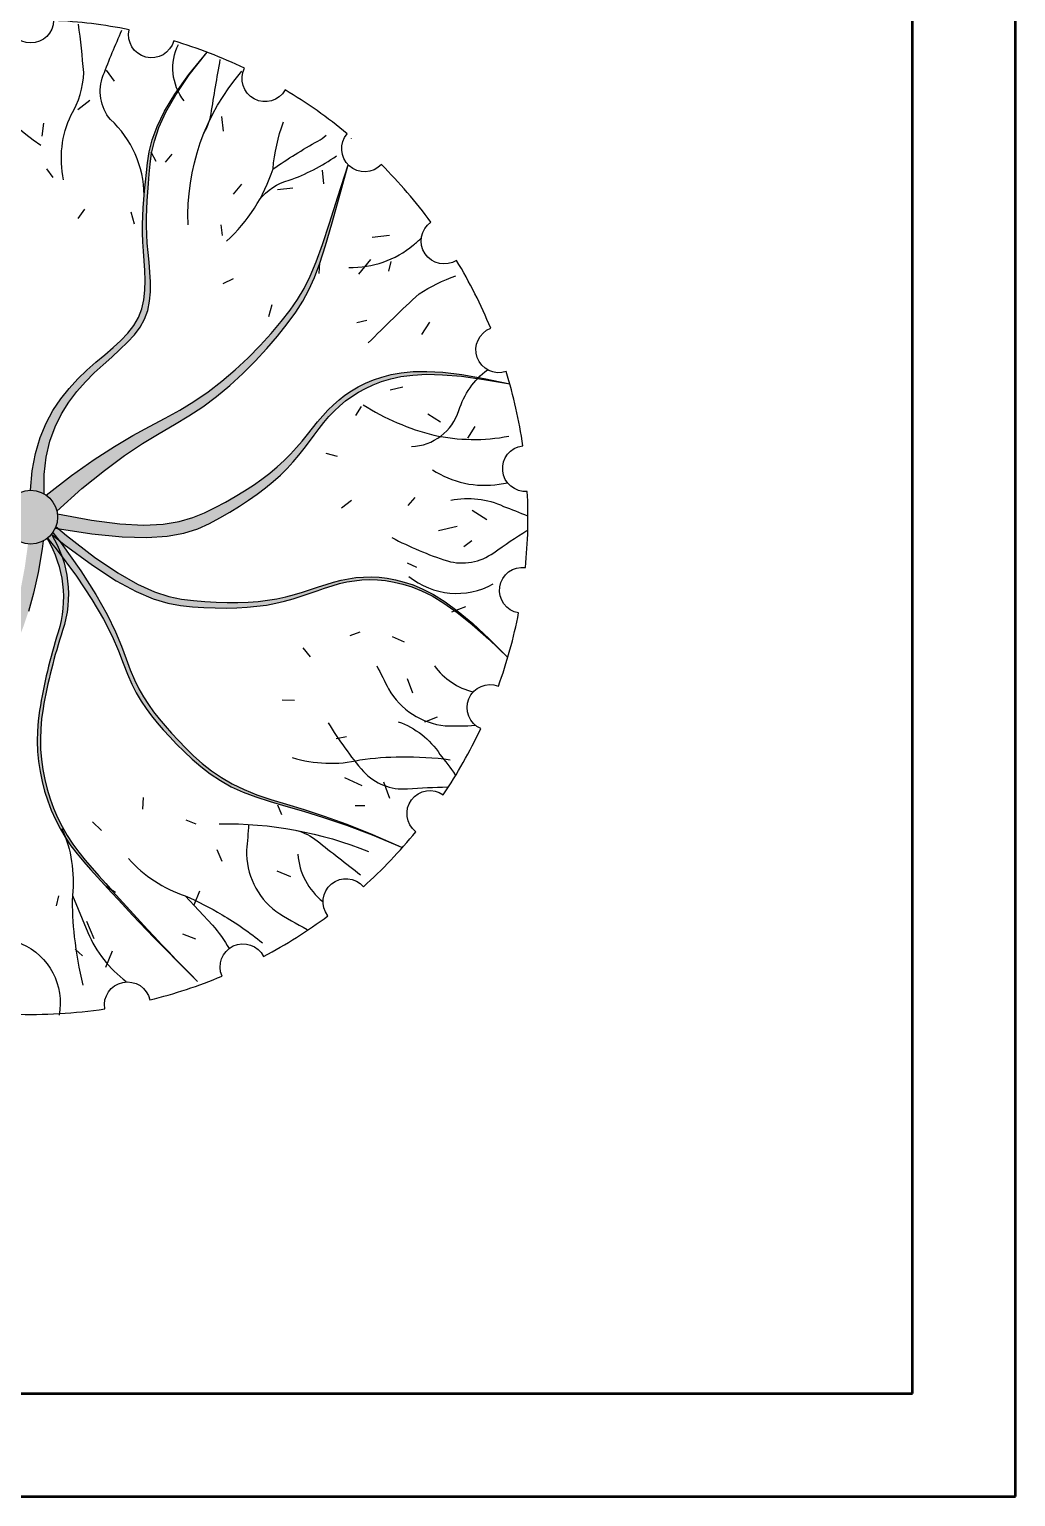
# Model space of a CAD drawing. Header units: millimetres. Extents: x 44692 to 659456, y -26273 to 96111.
# Drawn here: x 277973 to 280366, y -16848 to -13289 of the extents above; entities that cross this region are included whole.
import ezdxf

# ---------------------------------------------------------------- set-up
doc = ezdxf.new("R2010")
doc.units = ezdxf.units.MM
doc.header["$LTSCALE"] = 100
doc.layers.add('Paredes', color=7, linetype='Continuous', lineweight=50)
doc.layers.add('Tree', color=7, linetype='Continuous')

msp = doc.modelspace()

# ---------------------------------------------------------------- hatches: boundary and pattern name
at = {"layer": 'Tree', "true_color": 0x58ba48}
h = msp.add_hatch(color=85, dxfattribs=at)
h.dxf.hatch_style = 1
h.paths.add_polyline_path([(278013.9831902851, -14326.23049704703), (278023.0152488741, -14287.75495623595), (278035.5759897936, -14252.9206849807), (278051.0743445165, -14221.40681083133), (278068.9192445154, -14192.89246133789), (278088.5196212633, -14167.05676405032), (278109.2844062326, -14143.57884651871), (278130.6347756034, -14122.11705279755), (278152.0408843832, -14102.24659295898), (278172.9851322868, -14083.52189357939), (278192.9499190288, -14065.49738123535), (278211.4176443237, -14047.72748250332), (278227.8707078862, -14029.76662395983), (278241.7915094311, -14011.16923218135), (278252.6624486733, -13991.4897337445), (278260.1442099137, -13970.41163005472), (278264.6106158007, -13948.13472183415), (278266.6137735685, -13924.98788463381), (278266.7057904518, -13901.29999400486), (278265.4387736861, -13877.39992549841), (278263.3648305056, -13853.61655466556), (278261.0360681449, -13830.27875705739), (278259.0045938388, -13807.7154082251), (278257.7136860238, -13786.14796871813), (278257.1713079435, -13765.36823907946), (278257.2765940434, -13745.06060485053), (278257.9286787684, -13724.90945157265), (278259.0266965644, -13704.59916478731), (278260.4697818764, -13683.81413003577), (278262.1570691498, -13662.23873285952), (278263.9876928299, -13639.55735879988), (278266.1196067415, -13615.38359106143), (278269.7460422265, -13589.04780350129), (278276.3190500056, -13559.80956763964), (278287.2906807999, -13526.92845499685), (278304.1129853306, -13489.66403709311), (278328.2380143185, -13447.27588544873), (278361.1178184849, -13399.02357158402), (278404.2044485508, -13344.16666701915), (278359.8547013088, -13398.00752128843), (278325.8624997268, -13445.48275216664), (278300.7589792812, -13487.2988457758), (278283.075275448, -13524.16228823797), (278271.3425237032, -13556.77956567511), (278264.0918595229, -13585.85716420921), (278259.8544183834, -13612.10156996219), (278257.1613357607, -13636.21926905616), (278254.8041419085, -13658.85197877987), (278252.6159461915, -13680.38234108893), (278250.6902527518, -13701.12822910598), (278249.1205657314, -13721.40751595343), (278248.0003892723, -13741.53807475383), (278247.4232275165, -13761.83777862974), (278247.4825846067, -13782.62450070349), (278248.2719646844, -13804.21611409776), (278249.7785685661, -13826.82057700068), (278251.5643837641, -13850.2061878631), (278253.0850944643, -13874.03133020172), (278253.7963848537, -13897.95438753309), (278253.1539391181, -13921.63374337384), (278250.6134414439, -13944.72778124059), (278245.6305760178, -13966.89488464986), (278237.6610270258, -13987.79343711836), (278226.3357156872, -14007.21500507307), (278211.9865113535, -14025.48388658247), (278195.1205204089, -14043.05756262569), (278176.2448492377, -14060.39351418159), (278155.866604224, -14077.94922222926), (278134.4928917522, -14096.18216774766), (278112.6308182068, -14115.54983171576), (278090.7874899717, -14136.50969511255), (278069.4675282722, -14159.50026089313), (278049.1656136964, -14184.88411991607), (278030.373941673, -14213.00488501654), (278013.5847076312, -14244.20616902936), (277999.290107, -14278.83158478938), (277987.9823352085, -14317.22474513158), (277980.1535876851, -14359.72926289076), (277976.2960598593, -14406.6887509019, -0.1312463325135342), (278008.8693942078, -14415.38887713658), (278009.070882554, -14368.66817986392)])
h = msp.add_hatch(color=85, dxfattribs=at)
h.dxf.hatch_style = 1
edge = h.paths.add_edge_path()
edge.add_line((278100.7659378964, -14402.77427606855), (278155.0628567062, -14358.55074875847))
edge.add_line((278155.0628567062, -14358.55074875847), (278203.7362030124, -14322.79167685371))
edge.add_line((278203.7362030123, -14322.79167685371), (278247.6703945438, -14293.58717907512))
edge.add_line((278247.6703945438, -14293.58717907512), (278287.7498490306, -14269.02737414358))
edge.add_line((278287.7498490306, -14269.02737414358), (278324.8589842023, -14247.20238077995))
edge.add_line((278324.8589842023, -14247.20238077995), (278359.8822177877, -14226.20231770495))
edge.add_line((278359.8822177877, -14226.20231770494), (278393.7039675165, -14204.11730363963))
edge.add_line((278393.7039675165, -14204.11730363963), (278426.9977477045, -14179.45879463397))
edge.add_line((278426.9977477045, -14179.45879463397), (278459.5934590074, -14152.42359605526))
edge.add_line((278459.5934590074, -14152.42359605526), (278491.1100986665, -14123.6298505996))
edge.add_line((278491.1100986664, -14123.6298505996), (278521.1666639242, -14093.69570096356))
edge.add_line((278521.1666639242, -14093.69570096355), (278549.3821520217, -14063.23928984339))
edge.add_line((278549.3821520217, -14063.23928984339), (278575.3755602015, -14032.87875993549))
edge.add_line((278575.3755602015, -14032.87875993549), (278598.7658857043, -14003.23225393618))
edge.add_line((278598.7658857043, -14003.23225393618), (278619.1721257727, -13974.91791454184))
edge.add_line((278619.1721257727, -13974.91791454184), (278636.4685575412, -13947.96159875963))
edge.add_line((278636.4685575412, -13947.96159875963), (278651.5505777166, -13920.02002083857))
edge.add_line((278651.5505777166, -13920.02002083857), (278665.5688628997, -13888.15760933902))
edge.add_line((278665.5688628997, -13888.15760933902), (278679.6740896907, -13849.43879282078))
edge.add_line((278679.6740896908, -13849.43879282078), (278695.0169346897, -13800.92799984395))
edge.add_line((278695.0169346897, -13800.92799984395), (278712.7480744973, -13739.68965896852))
edge.add_line((278712.7480744973, -13739.68965896852), (278734.0181857134, -13662.7881987545))
edge.add_line((278734.0181857134, -13662.7881987545), (278746.4292059503, -13617.1308297361))
edge.add_line((278746.4292059503, -13617.1308297361), (278730.8115872494, -13661.85818849234))
edge.add_line((278730.8115872494, -13661.85818849234), (278706.9595721353, -13737.99841169401))
edge.add_line((278706.9595721353, -13737.99841169402), (278687.1728563379, -13798.60380411089))
edge.add_line((278687.1728563379, -13798.60380411089), (278670.2023965974, -13846.56945248654))
edge.add_line((278670.2023965974, -13846.56945248653), (278654.7991496546, -13884.79044356503))
edge.add_line((278654.7991496546, -13884.79044356503), (278639.7140722506, -13916.16186409))
edge.add_line((278639.7140722506, -13916.16186409), (278623.6981211256, -13943.57880080526))
edge.add_line((278623.6981211256, -13943.57880080525), (278605.5022530201, -13969.93634045459))
edge.add_line((278605.5022530201, -13969.93634045459), (278584.1525380304, -13997.54623214075))
edge.add_line((278584.1525380304, -13997.54623214076), (278559.7754996745, -14026.38687440296))
edge.add_line((278559.7754996746, -14026.38687440296), (278532.7727748252, -14055.8533281391))
edge.add_line((278532.7727748252, -14055.8533281391), (278503.5460003553, -14085.34065424718))
edge.add_line((278503.5460003553, -14085.34065424718), (278472.4968131381, -14114.24391362536))
edge.add_line((278472.4968131382, -14114.24391362537), (278440.0268500471, -14141.95816717165))
edge.add_line((278440.026850047, -14141.95816717165), (278406.5377479544, -14167.87847578394))
edge.add_line((278406.5377479544, -14167.87847578394), (278372.4311437338, -14191.39990036054))
edge.add_line((278372.4311437338, -14191.39990036054), (278337.9089761445, -14212.31990035896))
edge.add_line((278337.9089761445, -14212.31990035896), (278302.3743914885, -14232.04552947513))
edge.add_line((278302.3743914885, -14232.04552947513), (278265.0308379553, -14252.38623996493))
edge.add_line((278265.0308379554, -14252.38623996493), (278225.0817637338, -14273.51161753606))
edge.add_line((278225.0817637337, -14273.51161753606), (278178.8630104425, -14299.28310751734))
edge.add_line((278178.8630104425, -14299.28310751734), (278131.4910529612, -14331.00695156938))
edge.add_line((278131.4910529612, -14331.00695156938), (278077.0070728305, -14369.5618526469))
edge.add_line((278077.0070728305, -14369.5618526469), (278013.9512825952, -14418.63305584019))
edge.add_arc((277976.2960598583, -14472.01621147133), 65.32746056987862, 12.953729119572586, 54.801756644549926, ccw=False)
edge.add_line((278039.961028853, -14457.37214006308), (278100.7659378964, -14402.77427606855))
h = msp.add_hatch(color=85, dxfattribs=at)
h.dxf.hatch_style = 1
h.paths.add_polyline_path([(278258.4291189121, -14521.35565061865), (278307.8070113815, -14517.87410176105), (278348.1508223415, -14510.46011264579), (278381.4898345916, -14500.03599754831), (278409.8533309296, -14487.52407074421), (278435.2705941545, -14473.84664650891), (278459.4237643906, -14459.77136901245), (278482.6064110619, -14445.44720200461), (278504.7649609184, -14430.86843912945), (278525.84584071, -14416.02937403156), (278545.7954771856, -14400.92430035516), (278564.5602970953, -14385.54751174447), (278582.0867271888, -14369.89330184403), (278598.3211942157, -14353.95596429796), (278613.2582860924, -14337.7540706562), (278627.0852354041, -14321.40330409095), (278640.0374359023, -14305.04362567985), (278652.3502813387, -14288.81499650063), (278664.2591654652, -14272.85737763089), (278675.9994820331, -14257.31073014843), (278687.8066247943, -14242.31501513091), (278699.9159875012, -14228.01019365601), (278712.5468620451, -14214.51289477072), (278725.8541328809, -14201.84641939981), (278739.9765826037, -14190.01073643723), (278755.0529938086, -14179.00581477708), (278771.222149091, -14168.83162331332), (278788.6228310455, -14159.48813093997), (278807.3938222678, -14150.97530655112), (278827.6739053522, -14143.29311904057), (278849.7534371361, -14136.51406057373), (278874.5290714215, -14131.00071639968), (278903.0490362528, -14127.18819503896), (278936.3615596734, -14125.51160501177), (278975.5148697274, -14126.40605483862), (279021.5571944588, -14130.30665303978), (279075.5367619115, -14137.64850813557), (279138.5018001308, -14148.86672864674), (279075.9735365752, -14135.42571804061), (279022.2878309755, -14126.17685038609), (278976.4125216167, -14120.64816842485), (278937.3154467852, -14118.3677148991), (278903.9644447666, -14118.86353255075), (278875.3273538481, -14121.66366412187), (278850.3720123156, -14126.29615235458), (278828.0662584555, -14132.28903999077), (278807.5268413989, -14139.2482153618), (278788.4661536574, -14147.09094915555), (278770.7454985876, -14155.81235764912), (278754.2261795456, -14165.40755711951), (278738.7694998883, -14175.87166384391), (278724.2367629719, -14187.19979409942), (278710.4892721531, -14199.38706416314), (278697.3883307882, -14212.42859031211), (278684.7799767486, -14226.29560120139), (278672.4491859655, -14240.86377499689), (278660.1656688844, -14255.98490224263), (278647.6991359516, -14271.51077348247), (278634.8192976126, -14287.2931792604), (278621.2958643131, -14303.18391012028), (278606.8985464997, -14319.03475660597), (278591.3970546176, -14334.69750926144), (278574.6083702987, -14350.04992687405), (278556.5385599202, -14365.0736412053), (278537.2409610435, -14379.77625226006), (278516.7689112322, -14394.16536004326), (278495.1757480478, -14408.24856455973), (278472.5148090533, -14422.03346581451), (278448.8394318111, -14435.52766381247), (278424.2029538838, -14448.73875855853), (278398.3505684949, -14461.51605354012), (278369.7948915107, -14473.07566617425), (278336.7403944582, -14482.47541736059), (278297.3915488659, -14488.77312799859), (278249.9528262608, -14491.02661898798), (278192.6286981705, -14488.29371122829), (278123.6236361224, -14479.632225619), (278041.1421116443, -14464.09998305986, -0.07718661819948483), (278040.488761039, -14484.13950391281, -0.05978409001853382), (278035.7981244624, -14498.98251289134), (278124.4539582513, -14512.83217045925), (278197.987862135, -14519.98244494321)])
h = msp.add_hatch(color=85, dxfattribs=at)
h.dxf.hatch_style = 1
h.paths.add_polyline_path([(278041.6235204281, -14472.01621147065, 1), (277910.9685992906, -14472.01621147065, 1)])
h = msp.add_hatch(color=85, dxfattribs=at)
h.dxf.hatch_style = 1
h.paths.add_polyline_path([(278026.8050873825, -14513.44706040037, -0.05731343900243163), (278016.0813677921, -14523.83132873442, -0.2139104709436435), (278042.6815747268, -14751.32617143382, 0.03661123417253988), (277997.8611124857, -14941.13997851773, 0.2251205961474487), (278105.0033834357, -15307.97591595257, 0.01667163741548493), (278381.229535581, -15598.38943618185, -0.01667163741549128), (278108.831950016, -15304.38185934197, -0.2251205961477926), (278006.5049832244, -14936.17368033753, -0.03661123417235602), (278053.8084479352, -14746.963380879, 0.2201042727965031)])
h = msp.add_hatch(color=85, dxfattribs=at)
h.dxf.hatch_style = 1
h.paths.add_polyline_path([(278050.1026440192, -14535.35798310936), (278029.8160798738, -14509.47665143087, -0.06993564014039863), (278017.4155246182, -14522.77905932526), (278038.3961776341, -14548.68011867029), (278087.2347494919, -14614.7863329047), (278124.7662914303, -14671.46641261978), (278152.9453194516, -14719.85191626763), (278173.7263495583, -14761.07440230013), (278189.0638977526, -14796.26542916874), (278200.9124800369, -14826.55655532566), (278211.2266124131, -14853.07933922257), (278221.6493397403, -14876.84724827872), (278232.5778222998, -14898.40138578409), (278244.0977492304, -14918.16476399583), (278256.2948096705, -14936.56039517171), (278269.2546927584, -14954.01129156878), (278283.0630876321, -14970.9404654446), (278297.8056834302, -14987.77092905632), (278313.5681692913, -15004.92569466171), (278330.4461422761, -15022.70003308417), (278348.5748311402, -15040.87824941199), (278368.0993725611, -15059.11690730034), (278389.1649032163, -15077.07257040377), (278411.9165597841, -15094.40180237702), (278436.4994789429, -15110.76116687484), (278463.0587973704, -15125.8072275521), (278491.7396517439, -15139.19654806343), (278522.8055916406, -15150.83392390938), (278556.9938182331, -15161.61707797317), (278595.159945592, -15172.69196498402), (278638.1595877887, -15185.20453967063), (278686.8483588938, -15200.30075676243), (278742.0818729789, -15219.12657098822), (278804.7157441152, -15242.82793707712), (278875.6055863734, -15272.55080975814), (278805.201111383, -15241.69584586052), (278742.9550616337, -15216.99390547881), (278688.0302951707, -15197.28547102971), (278639.5896700383, -15181.41102492988), (278596.7960442801, -15168.21104959628), (278558.8122759412, -15156.52602744521), (278524.8012230661, -15145.19644089385), (278493.9257436996, -15133.06277235859), (278465.4631160254, -15119.21560162811), (278439.1482987884, -15103.74589797823), (278414.8306708737, -15086.99472805685), (278392.3596111659, -15069.30315851128), (278371.58449855, -15051.01225598944), (278352.3547119101, -15032.46308713889), (278334.5196301313, -15013.99671860754), (278317.9286320989, -14995.95421704266), (278302.4430502195, -14978.54908281874), (278287.9720309935, -14961.48455121606), (278274.4366744439, -14944.33629124094), (278261.7580805921, -14926.67997190039), (278249.8573494615, -14908.09126220083), (278238.6555810744, -14888.14583114931), (278228.0738754536, -14866.41934775221), (278218.0333326207, -14842.48748101641), (278208.145513682, -14815.80283320243), (278196.7838240711, -14785.32573958798), (278182.0121303048, -14749.89346870454), (278161.8942988999, -14708.34328908333), (278134.4941963728, -14659.51246925612), (278097.8756892405, -14602.23827775445)])
h = msp.add_hatch(color=85, dxfattribs=at)
h.dxf.hatch_style = 1
h.paths.add_polyline_path([(278063.2909747182, -14516.60348227826), (278037.5084153453, -14494.83560322903, -0.08128987458279752), (278027.0403571773, -14513.15856670281), (278057.6129117231, -14537.94611852604), (278126.2722752905, -14588.65173926124), (278183.9931469809, -14626.20595922796), (278232.494523221, -14652.68166398327), (278273.4954004347, -14670.15173908386), (278308.7147750477, -14680.68907008655), (278339.8716434852, -14686.36654254819), (278368.6850021734, -14689.25704202548), (278396.5804750492, -14691.08219472335), (278423.810196106, -14692.15858944018), (278450.3329268491, -14692.45155562174), (278476.107428785, -14691.92642271437), (278501.0924634184, -14690.54852016416), (278525.2467922552, -14688.28317741714), (278548.5291768017, -14685.09572391987), (278570.8983785629, -14680.95148911828), (278592.3395310799, -14675.86284963245), (278612.9432560324, -14670.03037077864), (278632.8265471349, -14663.70166504749), (278652.1063981024, -14657.12434492893), (278670.89980265, -14650.54602291326), (278689.3237544922, -14644.21431149094), (278707.4952473443, -14638.37682315214), (278725.5312749202, -14633.28117038739), (278743.5485165471, -14629.14661863333), (278761.6623939992, -14626.07904511456), (278779.988014662, -14624.15598000216), (278798.6404859212, -14623.45495346752), (278817.734915163, -14624.05349568128), (278837.3864097727, -14626.02913681472), (278857.710077137, -14629.45940703913), (278878.821024641, -14634.42183652552), (278900.9195294896, -14641.13880204314), (278924.5465481621, -14650.41206675319), (278950.3282069562, -14663.18824041477), (278978.8906321698, -14680.4139327873), (279010.8599501018, -14703.03575363001), (279046.8622870491, -14732.00031270226), (279087.5237693106, -14768.25421976306), (279133.4705231835, -14812.74408457178), (279088.4176854084, -14767.34921624327), (279048.4852745839, -14730.2937917736), (279013.0661147238, -14700.61893604154), (278981.5530298399, -14677.36577392625), (278953.338843945, -14659.57543030684), (278927.8163810516, -14646.28903006215), (278904.3784651721, -14636.54769807124), (278882.4179203194, -14629.39255921311), (278861.409842725, -14624.0112501991), (278841.1584174949, -14620.17745506935), (278821.5501019553, -14617.81136969623), (278802.4713534313, -14616.83318995208), (278783.808629249, -14617.16311170919), (278765.448386733, -14618.72133084038), (278747.2770832094, -14621.42804321785), (278729.181176004, -14625.2034447141), (278711.0473718909, -14629.93938350221), (278692.76337544, -14635.41431695994), (278674.2171406719, -14641.37835476519), (278655.2966216053, -14647.5816065965), (278635.8897722598, -14653.77418213197), (278615.8845466553, -14659.70619104984), (278595.1688988099, -14665.12774302874), (278573.6307827444, -14669.78894774659), (278551.1835836078, -14673.48747724531), (278527.8424110695, -14676.2112530216), (278503.6478059278, -14677.99575893591), (278478.6403089816, -14678.87647884808), (278452.8604610299, -14678.88889661835), (278426.3488028727, -14678.06849610707), (278399.1458753076, -14676.4507611744), (278371.2922191343, -14674.07117568067), (278342.5420466461, -14670.60819892763), (278311.5042561164, -14664.31219198405), (278276.5014173126, -14653.07649136057), (278235.8561000035, -14634.7944335678), (278187.890873956, -14607.35935511606), (278130.9283089386, -14568.6645925162)])
h = msp.add_hatch(color=85, dxfattribs=at)
h.dxf.hatch_style = 1
h.paths.add_polyline_path([(278004.2694350783, -14548.85151727117), (278006.7462503252, -14529.81295017592, -0.1466419400419473), (277969.9353655417, -14537.0332759396), (277961.9913455452, -14594.05703958961), (277952.4734063576, -14644.81902797436), (277941.562274983, -14689.82099377812), (277929.3958482983, -14729.87213290328), (277916.11202318, -14765.78164125219), (277901.8486965045, -14798.35871472732), (277886.7437651482, -14828.41254923112), (277870.9760613726, -14856.65509170843), (277854.8881589767, -14883.40929327467), (277838.8635671447, -14908.9008560879), (277823.2857950599, -14933.35548230618), (277808.5383519063, -14956.99887408746), (277795.0047468679, -14980.05673358989), (277783.0684891283, -15002.75476297158), (277773.1130878716, -15025.31866439021), (277765.4187214356, -15047.99160670312), (277759.8522447748, -15071.08662556272), (277756.1771819981, -15094.93422332085), (277754.1570572144, -15119.86490232883), (277753.555394532, -15146.20916493856), (277754.1357180598, -15174.29751350157), (277755.6615519067, -15204.46045036939), (277757.8964201811, -15237.02847789376), (277760.2831575333, -15272.31073632943), (277760.9818407791, -15310.53091754335), (277757.831857275, -15351.89135130619), (277748.6725943777, -15396.59436738806), (277731.3434394444, -15444.8422955592), (277703.6837798311, -15496.83746559004), (277663.5330028958, -15552.78220725094), (277608.7304959946, -15612.8788503121), (277665.4301858068, -15554.56876160416), (277707.3526523008, -15499.93904614598), (277736.6638810774, -15448.85669749122), (277755.529857734, -15401.18870919413), (277766.1165678707, -15356.8020748081), (277770.5899970859, -15315.56378788706), (277771.1161309788, -15277.34084198499), (277769.8609551482, -15242.0002306555), (277768.6706147264, -15209.37732240511), (277768.1118929759, -15179.18098555061), (277768.4317326932, -15151.08846336146), (277769.8770766733, -15124.77699910704), (277772.694867713, -15099.92383605683), (277777.1320486073, -15076.2062174801), (277783.4355621532, -15053.30138664634), (277791.8523511456, -15030.886586825), (277802.5255209962, -15008.65320861208), (277815.1828275785, -14986.34923191008), (277829.4481893805, -14963.73678394834), (277844.945524891, -14940.57799195587), (277861.2987526, -14916.63498316184), (277878.1317909946, -14891.66988479547), (277895.0685585653, -14865.44482408594), (277911.7329737991, -14837.7219282624), (277927.7929851188, -14808.16743696115), (277943.0926606773, -14776.06403944847), (277957.5200985611, -14740.59853739726), (277970.9633968566, -14700.95773248077), (277983.3106536506, -14656.32842637207), (277994.4499670293, -14605.89742074449)])

# ---------------------------------------------------------------- linework, layer by layer
at = {"layer": 'Paredes'}
for p, q in [((280115.567759114, -16598.1290517312), (280115.5677591141, 36254.17299816338)), ((280365.567759114, -16848.1290517312), (280365.567759114, 36254.17299816338)), ((231867, -16598.1290517312), (280115.567759114, -16598.1290517312)), ((231617, -16848.1290517312), (280365.567759114, -16848.1290517312))]:
    msp.add_line(p, q, dxfattribs=at)
at = {"layer": 'Tree', "color": 85, "true_color": 0x58ba48}
for points in [[(277935.1424063031, -15677.61007377711, 0.04596090557338388), (278156.0760310238, -15664.84031669322, -0.9771344084659402), (278265.5051551946, -15643.13033195903, 0.03825928851591884), (278440.5672145721, -15585.39057750103, -0.9771344084694745), (278541.439805418, -15537.73790632722, 0.03825928851595953), (278697.2217558988, -15439.18544424327, -0.977134408466895), (278783.4897223571, -15368.44723238377, 0.03825928851597287), (278910.6512325936, -15234.99104409394, -0.9771344084698461), (278977.1421436549, -15145.40859380276, 0.03825928851590839), (279068.058898785, -14985.05040874516, -0.977134408471768), (279110.7861106886, -14881.99487994204, 0.03825928851589259), (279160.0069489098, -14704.34941007829, -0.9771344084685398), (279176.4086352342, -14593.99977781946, 0.03825928851596309), (279180.9823870643, -14409.71824137961, -0.9771344084700386), (279170.075140011, -14298.69081857037, 0.03825928851592809), (279129.7275736954, -14118.82231724015, -0.9771344084695898), (279092.1653669841, -14013.77405556522, 0.03825928851597), (279009.3156308084, -13849.10309548406, -0.9771344084715986), (278947.3506088995, -13756.33244972923, 0.03825928851591356), (278826.9661845622, -13616.73232703822, -0.9771344084690083), (278744.3136291994, -13541.80161407006, 0.03825928851596242), (278593.6124929096, -13435.64243453582, -0.9771344084701019), (278495.228063278, -13383.04432943692, 0.03825928851593607), (278323.2459123234, -13316.69115595285, -0.9771344084683785), (278215.0285149995, -13289.57932144448, 0.03825928851596548), (278032.0770078925, -13267.01053933939, -0.9771344084684057), (277920.5151118261, -13267.01053933939, 0.03825928851596554)], [(278056.2779904088, -13653.56276464353, -0.1656082416823925), (278074.4974889687, -13496.33963361726, 0.1267687712103273), (278105.145362277, -13393.46139874708, 0.01089032379352584), (278092.3465717895, -13275.79856103433, 4.429047566632221)], [(278000.9729566331, -13570.7615414538, -0.1463330391408331), (277775.5972408144, -13294.08715265504, 4.068216872405228)], [(278251.6530994716, -13690.75528509748, 0.2068628766429105), (278169.908149118, -13507.50002494225, -0.2712908266863383), (278152.4220879027, -13400.16629239237, -0.01089032379352584), (278197.4325551972, -13290.70209618864, -4.429047566632221)], [(278348.4175779357, -13461.96509097644, -0.2905987291418106), (278335.1140074449, -13324.99665258877, 1.347049373891924)], [(278393.8978617017, -13545.82592861921, 0.09487929127114816), (278413.8381683194, -13493.74323613096, -0.004008080272301563), (278436.3177974729, -13361.70815380278, -1.160659045506973)], [(278358.4034593577, -13762.53820615649, -0.1923514784661121), (278488.7238725935, -13390.40690552857, -4.068216872405228)], [(278451.485198647, -13802.66263189945, 0.1288831315049849), (278564.151072508, -13627.26789987374, -0.06438621702978775), (278589.2576263934, -13513.38019916544, -0.06438621702978775)], [(278564.151072508, -13627.26789987374, -0.02297404838671332), (278673.1879539552, -13559.55242652151, 0.05328572629480382), (278692.9850859038, -13545.53019615641, 0.05328572629480382)], [(278754.182028088, -13553.1032405658, -0.0001704442671350951), (278754.3184756411, -13552.82487990799)], [(278531.4484992674, -13701.74866579526, -0.1603400140284482), (278603.056776342, -13654.60423734055, 0.07149342213332861), (278718.1088008507, -13595.44429266551, 0.07149342213332861)], [(278748.2160163452, -13866.06466236672, 0.1857569465264257), (278904.7619298068, -13811.55239712398, 0.0163139634645396), (278924.0926427537, -13794.68023323872, 0.0163139634645396)], [(278795.224038503, -14049.4992861409, -0.01464096932890334), (278918.5880720684, -13930.37706857693, -0.06348546426857189), (279007.9508125231, -13886.68003997658)], [(278899.8628884413, -14300.71661644923, 0.3157652157817117), (279015.1750961306, -14213.1516641777, -0.1545558803926223), (279084.386065187, -14114.25487182859, -0.1545558803926223)], [(278782.8502611475, -14199.11405710541, 0.08246095775845541), (278954.1907337086, -14272.94548970823, 0.1011795427720667), (279136.333045635, -14275.52743949322, 0.1011795427720667)], [(278950.8771816642, -14356.99736038147, 0.1857569465265018), (279112.8979884768, -14392.03260325435, 0.01299719780452272), (279133.0710043476, -14388.71678528022, 0.01299719780452272)], [(278995.7110043433, -14431.09346761252, -0.1639919496343534), (279123.5533899625, -14445.78629684399, -0.01343461111404141), (279181.161901209, -14468.79935369169, -4.215233977945694)], [(278026.8050873825, -14513.44706040037, -0.2201042727962329), (278053.8084479352, -14746.96338087868, 0.03661123417257376), (278006.5049832241, -14936.17368033847, 0.2251205961475362), (278108.8319500162, -15304.38185934229, 0.01667163741547076), (278381.229535581, -15598.38943618185)], [(278852.427014993, -14521.55269282913, 0.04182949228826791), (278987.0407352147, -14578.31707217215, 0.2264972251209593), (279099.8652969688, -14558.17272201034, -0.01443465669763831), (279180.1255362312, -14504.05018245212, -0.01443465669763831)], [(278016.0813677921, -14523.83132873431, -0.2139104709436734), (278042.6815747268, -14751.32617143382, 0.03661123417257376), (277997.8611124857, -14941.13997851783, 0.2251205961475362), (278105.0033834362, -15307.97591595278, 0.01667163741547076), (278381.229535581, -15598.38943618185)], [(278893.7624442009, -14615.71914794743, 0.3063086666826516), (279098.1145321453, -14634.06709636959, 1.795613927209891)], [(278815.6982415791, -14832.84986416269, -0.01188576300162032), (278844.2094886291, -14888.6911083325, 0.2399273849801263), (278982.1281177513, -14978.26870467979, 0.02049583112461691), (279055.0242737625, -14976.98794447174, 0.02049583112461691)], [(278955.6022099382, -14832.36538466944, 0.183297909728004), (279050.2069337073, -14895.54078598458, 0.183297909728004)], [(278698.3022660761, -14970.78103753035, 0.04182949228826998), (278783.6254413234, -15089.36857566076, 0.2264972251209593), (278890.4217456258, -15130.95855000286, -0.0144346566975755), (278987.1263634569, -15126.57994466084, -0.0144346566975755)], [(278867.732593387, -14968.22423911125, -0.1639919496343534), (278969.1963336582, -15047.37387083441, -0.01343461111404141), (279006.3773946735, -15097.03180127121, -4.215233977945694)], [(278610.7389448264, -15055.19958083535, 0.1320465610342736), (278775.027253361, -15060.83093291482, -0.03605382607637624), (278875.196972938, -15053.50783290579, -0.03698803583189561), (278993.9749084052, -15060.33240910936, -6.807483209568411)], [(278052.291912842, -15227.38832114024, -0.1320465610342736), (278077.4996113394, -15389.82887144636, 0.03605382607637624), (278082.1895389799, -15490.15636066359, 0.03698803583189561), (278103.1478174179, -15607.26965350079, 6.807483209568411)], [(278433.8916861672, -15215.80995217779, -0.1004195097701846), (278796.0628689147, -15283.07205910452, 4.068216872405228)], [(278504.7600649536, -15217.35019225455, -0.01188576300162027), (278500.0011484383, -15279.86809746886, 0.2399273849801263), (278571.048806878, -15428.18506971582, 0.02472381497266953), (278647.2676508125, -15472.03056517385, 0.02472381497266953)], [(278621.3383320891, -15231.90193783022, -0.09487929127114816), (278671.1338661394, -15257.01423508674, 0.004008080272301563), (278776.6045332707, -15339.56443234332, 1.160659045506973)], [(277827.9059837132, -15303.10144241303, 0.3009048176655483), (277953.9178070215, -15506.7090321326, -0.3523600041785352), (278045.0574633281, -15680, -4.509688680372927)], [(278213.9693707346, -15300.34707162634, 0.1320465610342736), (278351.2625145661, -15390.75145815847, -0.03605382607637624), (278440.5772116209, -15436.6914777919, -0.03698803583189561), (278538.4035813427, -15504.40243836152, -6.807483209568411)], [(278624.4265975741, -15289.82967937731, 0.2115715681799267), (278685.3787115861, -15404.54570280485, 0.2115715681799267)], [(278077.4996113394, -15389.82887144636), (278115.0472049464, -15479.25921420855, 0.1333930343377839), (278208.091043487, -15598.47314128989, -4.827061023014863)], [(278351.2625145661, -15390.75145815847), (278417.016282698, -15462.05398243826, -0.06043947766551797), (278457.6265946906, -15518.43580206175, -0.06043947766551797)]]:
    msp.add_lwpolyline(points, format="xyb", dxfattribs=at)
for points in [[(277976.2960598593, -14406.6887509019), (277980.1535876851, -14359.72926289076), (277987.9823352085, -14317.22474513158), (277999.290107, -14278.83158478938), (278013.5847076312, -14244.20616902936), (278030.373941673, -14213.00488501654), (278049.1656136964, -14184.88411991607), (278069.4675282722, -14159.50026089313), (278090.7874899717, -14136.50969511255), (278112.6308182068, -14115.54983171576), (278134.4928917522, -14096.18216774766), (278155.866604224, -14077.94922222926), (278176.2448492377, -14060.39351418159), (278195.1205204089, -14043.05756262569), (278211.9865113535, -14025.48388658247), (278226.3357156872, -14007.21500507307), (278237.6610270258, -13987.79343711836), (278245.6305760178, -13966.89488464986), (278250.6134414439, -13944.72778124059), (278253.1539391181, -13921.63374337384), (278253.7963848537, -13897.95438753309), (278253.0850944643, -13874.03133020172), (278251.5643837641, -13850.2061878631), (278249.7785685661, -13826.82057700068), (278248.2719646844, -13804.21611409776), (278247.4825846067, -13782.62450070349), (278247.4232275165, -13761.83777862974), (278248.0003892723, -13741.53807475383), (278249.1205657314, -13721.40751595343), (278250.6902527518, -13701.12822910598), (278252.6159461915, -13680.38234108893), (278254.8041419085, -13658.85197877987), (278257.1613357607, -13636.21926905616), (278259.8544183834, -13612.10156996219), (278264.0918595229, -13585.85716420921), (278271.3425237032, -13556.77956567511), (278283.075275448, -13524.16228823797), (278300.7589792812, -13487.2988457758), (278325.8624997268, -13445.48275216664), (278359.8547013088, -13398.00752128843), (278404.2044485508, -13344.16666701915)], [(278008.8693942078, -14415.38887713658), (278009.070882554, -14368.66817986392), (278013.9831902851, -14326.23049704703), (278023.0152488741, -14287.75495623595), (278035.5759897936, -14252.9206849807), (278051.0743445165, -14221.40681083133), (278068.9192445154, -14192.89246133789), (278088.5196212633, -14167.05676405032), (278109.2844062326, -14143.57884651871), (278130.6347756034, -14122.11705279755), (278152.0408843832, -14102.24659295898), (278172.9851322868, -14083.52189357939), (278192.9499190288, -14065.49738123535), (278211.4176443237, -14047.72748250332), (278227.8707078862, -14029.76662395983), (278241.7915094311, -14011.16923218135), (278252.6624486733, -13991.4897337445), (278260.1442099137, -13970.41163005472), (278264.6106158007, -13948.13472183415), (278266.6137735685, -13924.98788463381), (278266.7057904518, -13901.29999400486), (278265.4387736861, -13877.39992549841), (278263.3648305056, -13853.61655466556), (278261.0360681449, -13830.27875705739), (278259.0045938388, -13807.7154082251), (278257.7136860238, -13786.14796871813), (278257.1713079435, -13765.36823907946), (278257.2765940434, -13745.06060485053), (278257.9286787684, -13724.90945157265), (278259.0266965644, -13704.59916478731), (278260.4697818764, -13683.81413003577), (278262.1570691498, -13662.23873285952), (278263.9876928299, -13639.55735879988), (278266.1196067415, -13615.38359106143), (278269.7460422265, -13589.04780350129), (278276.3190500056, -13559.80956763964), (278287.2906807999, -13526.92845499685), (278304.1129853306, -13489.66403709311), (278328.2380143185, -13447.27588544873), (278361.1178184849, -13399.02357158402), (278404.2044485508, -13344.16666701915)], [(278159.1865564108, -13387.95143095529), (278179.2342833258, -13414.66660496733)], [(278119.9435560678, -13461.4148452327), (278090.3591054889, -13483.61574820556)], [(278007.5007949763, -13516.43121231043), (278003.0531945104, -13547.62496561879)], [(278439.6074320456, -13499.96448721147), (278443.6076272646, -13535.3753061282)], [(278267.7999626668, -13585.372518397), (278279.7799043015, -13608.26985505376)], [(278318.4567913988, -13591.30630617092), (278302.7570416135, -13611.00483449893)], [(278013.9512825952, -14418.63305584019), (278075.3735085675, -14370.72033014607), (278130.2371833098, -14331.81256621068), (278179.4484048185, -14300.1942233346), (278223.9132710901, -14274.14976081835), (278264.5378801209, -14251.96363796229), (278302.2283299075, -14231.92031406699), (278337.8907184462, -14212.30424843297), (278372.431143734, -14191.39990036054), (278406.5377479547, -14167.87847578404), (278440.026850047, -14141.95816717165), (278472.4968131386, -14114.24391362542), (278503.5460003555, -14085.34065424729), (278532.7727748254, -14055.85332813915), (278559.7754996748, -14026.38687440301), (278584.1525380308, -13997.54623214091), (278605.5022530204, -13969.93634045454), (278623.6716587448, -13943.67614998873), (278639.502373204, -13916.94065755823), (278654.0846653722, -13887.41887152063), (278668.5088042241, -13852.79980023324), (278683.8650587333, -13810.77245205365), (278701.2436978747, -13759.02583533924), (278721.7349906222, -13695.24895844755), (278746.4292059503, -13617.1308297361)], [(278014.8485101951, -13627.1928220645), (278030.2964106887, -13647.77836533153)], [(278039.961028853, -14457.37214006308), (278100.7659378962, -14402.77427606855), (278155.062856706, -14358.55074875847), (278203.7362030122, -14322.79167685371), (278247.6703945436, -14293.58717907512), (278287.7498490304, -14269.02737414358), (278324.858984202, -14247.2023807799), (278359.8822177875, -14226.202317705), (278393.7039675167, -14204.11730363958), (278426.9977477045, -14179.45879463397), (278459.5934590072, -14152.42359605521), (278491.1100986664, -14123.6298505996), (278521.1666639242, -14093.6957009635), (278549.382152022, -14063.23928984339), (278575.3755602015, -14032.87875993543), (278598.7658857045, -14003.23225393618), (278619.1721257729, -13974.91791454195), (278636.4420951604, -13948.05894794316), (278651.33887867, -13920.79881430696), (278664.8543786172, -13890.78603729468), (278677.9804973172, -13855.66914056759), (278691.7091370851, -13813.09664778687), (278707.0322002364, -13760.71708261391), (278724.9415890864, -13696.17896870987), (278746.4292059501, -13617.13082973615)], [(278683.2081863656, -13630.04196751708), (278686.957469688, -13663.23164590545)], [(278487.3380976774, -13663.96147217597), (278467.6995294369, -13688.60204913417)], [(278612.154970476, -13673.49685015351), (278575.4006375421, -13677.64881589091)], [(278106.8097190881, -13724.74739465508), (278090.9180696899, -13747.70148291976)], [(278219.4195518722, -13731.48289090189), (278227.3420428155, -13760.57371974329)], [(278437.5565959651, -13763.17802926972), (278440.4456295167, -13788.75254209797)], [(278846.9206983109, -13788.80340774662), (278804.6199358728, -13793.58192778182)], [(278676.828358875, -13855.27796727364), (278675.5562176613, -13881.08859849983)], [(278800.6936772797, -13846.80460494757), (278771.910797218, -13882.91858039387)], [(278850.1197945088, -13852.19654274543), (278844.4147707281, -13875.14095959268)], [(278467.4164422362, -13893.87672151662), (278442.0858596967, -13905.615387406)], [(278561.0913237908, -13956.73654903053), (278553.1831450443, -13985.83127182257)], [(278791.8228443023, -13994.89990766565), (278767.2794712753, -14000.56885836855)], [(278943.5020311865, -13998.67215979034), (278924.6209220848, -14028.89518705802)], [(278035.7981244624, -14498.98251289134), (278124.4539582513, -14512.83217045925), (278197.987862135, -14519.98244494321), (278258.4291189121, -14521.35565061865), (278307.8070113815, -14517.87410176105), (278348.1508223415, -14510.46011264579), (278381.4898345916, -14500.03599754831), (278409.8533309296, -14487.52407074421), (278435.2705941545, -14473.84664650891), (278459.4237643906, -14459.77136901245), (278482.6064110619, -14445.44720200461), (278504.7649609184, -14430.86843912945), (278525.84584071, -14416.02937403156), (278545.7954771856, -14400.92430035516), (278564.5602970953, -14385.54751174447), (278582.0867271888, -14369.89330184403), (278598.3211942157, -14353.95596429796), (278613.2582860924, -14337.7540706562), (278627.0852354041, -14321.40330409095), (278640.0374359023, -14305.04362567985), (278652.3502813387, -14288.81499650063), (278664.2591654652, -14272.85737763089), (278675.9994820331, -14257.31073014843), (278687.8066247943, -14242.31501513091), (278699.9159875012, -14228.01019365601), (278712.5468620451, -14214.51289477072), (278725.8541328809, -14201.84641939981), (278739.9765826037, -14190.01073643723), (278755.0529938086, -14179.00581477708), (278771.222149091, -14168.83162331332), (278788.6228310455, -14159.48813093997), (278807.3938222678, -14150.97530655112), (278827.6739053522, -14143.29311904057), (278849.7534371361, -14136.51406057373), (278874.5290714215, -14131.00071639968), (278903.0490362528, -14127.18819503896), (278936.3615596734, -14125.51160501177), (278975.5148697274, -14126.40605483862), (279021.5571944588, -14130.30665303978), (279075.5367619115, -14137.64850813557), (279138.5018001291, -14148.86672864643)], [(278041.1421116443, -14464.09998305986), (278123.6236361224, -14479.632225619), (278192.6286981705, -14488.29371122829), (278249.9528262608, -14491.02661898798), (278297.3915488659, -14488.77312799859), (278336.7403944582, -14482.47541736059), (278369.7948915107, -14473.07566617425), (278398.3505684949, -14461.51605354012), (278424.2029538838, -14448.73875855853), (278448.8394318111, -14435.52766381247), (278472.5148090533, -14422.03346581451), (278495.1757480478, -14408.24856455973), (278516.7689112322, -14394.16536004326), (278537.2409610435, -14379.77625226006), (278556.5385599202, -14365.0736412053), (278574.6083702987, -14350.04992687405), (278591.3970546176, -14334.69750926144), (278606.8985464997, -14319.03475660597), (278621.2958643131, -14303.18391012028), (278634.8192976126, -14287.2931792604), (278647.6991359516, -14271.51077348247), (278660.1656688844, -14255.98490224263), (278672.4491859655, -14240.86377499689), (278684.7799767486, -14226.29560120139), (278697.3883307882, -14212.42859031211), (278710.4892721531, -14199.38706416314), (278724.2367629719, -14187.19979409942), (278738.7694998883, -14175.87166384391), (278754.2261795456, -14165.40755711951), (278770.7454985876, -14155.81235764912), (278788.4661536574, -14147.09094915555), (278807.5268413989, -14139.2482153618), (278828.0662584555, -14132.28903999077), (278850.3720123156, -14126.29615235458), (278875.3273538481, -14121.66366412187), (278903.9644447666, -14118.86353255075), (278937.3154467852, -14118.3677148991), (278976.4125216167, -14120.64816842485), (279022.2878309755, -14126.17685038609), (279075.9735365752, -14135.42571804061), (279138.5018001294, -14148.86672864638)], [(278878.9336657428, -14156.79917741527), (278848.2327493184, -14163.89037802363)], [(278778.2600622174, -14203.5640003857), (278764.623688315, -14225.39177003975)], [(278970.7707694379, -14241.86457316007), (278939.4010570045, -14222.267100091)], [(279053.4396977278, -14252.00038139894), (279035.7429045477, -14280.32767191683)], [(278720.3950628116, -14324.49952212432), (278693.2566823065, -14317.94643184489)], [(278754.6886830089, -14431.97179279483), (278730.4067376861, -14449.84437841582)], [(278908.4169927749, -14424.45435448528), (278891.374511767, -14443.88013294211)], [(279082.9710846185, -14478.13060640078), (279046.8675113118, -14455.5757676505)], [(278017.4155246182, -14522.77905932531), (278038.3961776341, -14548.68011867029), (278087.2347494919, -14614.7863329047), (278124.7662914303, -14671.46641261978), (278152.9453194516, -14719.85191626763), (278173.7263495583, -14761.07440230013), (278189.0638977526, -14796.26542916874), (278200.9124800369, -14826.55655532566), (278211.2266124131, -14853.07933922257), (278221.6493397403, -14876.84724827872), (278232.5778222998, -14898.40138578409), (278244.0977492304, -14918.16476399583), (278256.2948096705, -14936.56039517171), (278269.2546927584, -14954.01129156878), (278283.0630876321, -14970.9404654446), (278297.8056834302, -14987.77092905632), (278313.5681692913, -15004.92569466171), (278330.4461422761, -15022.70003308417), (278348.5748311402, -15040.87824941199), (278368.0993725611, -15059.11690730034), (278389.1649032163, -15077.07257040377), (278411.9165597841, -15094.40180237702), (278436.4994789429, -15110.76116687484), (278463.0587973704, -15125.8072275521), (278491.7396517439, -15139.19654806343), (278522.8055916406, -15150.83392390938), (278556.9938182331, -15161.61707797317), (278595.159945592, -15172.69196498402), (278638.1595877887, -15185.20453967063), (278686.8483588938, -15200.30075676243), (278742.0818729789, -15219.12657098822), (278804.7157441152, -15242.82793707712), (278875.6055863734, -15272.55080975814)], [(278027.0403571773, -14513.15856670281), (278057.6129117231, -14537.94611852604), (278126.2722752905, -14588.65173926124), (278183.9931469809, -14626.20595922796), (278232.494523221, -14652.68166398327), (278273.4954004347, -14670.15173908386), (278308.7147750477, -14680.68907008655), (278339.8716434852, -14686.36654254819), (278368.6850021734, -14689.25704202548), (278396.5804750492, -14691.08219472335), (278423.810196106, -14692.15858944018), (278450.3329268491, -14692.45155562174), (278476.107428785, -14691.92642271437), (278501.0924634184, -14690.54852016416), (278525.2467922552, -14688.28317741714), (278548.5291768017, -14685.09572391987), (278570.8983785629, -14680.95148911828), (278592.3395310799, -14675.86284963245), (278612.9432560324, -14670.03037077864), (278632.8265471349, -14663.70166504749), (278652.1063981024, -14657.12434492893), (278670.89980265, -14650.54602291326), (278689.3237544922, -14644.21431149094), (278707.4952473443, -14638.37682315214), (278725.5312749202, -14633.28117038739), (278743.5485165471, -14629.14661863333), (278761.6623939992, -14626.07904511456), (278779.988014662, -14624.15598000216), (278798.6404859212, -14623.45495346752), (278817.734915163, -14624.05349568128), (278837.3864097727, -14626.02913681472), (278857.710077137, -14629.45940703913), (278878.821024641, -14634.42183652552), (278900.9195294896, -14641.13880204314), (278924.5465481621, -14650.41206675319), (278950.3282069562, -14663.18824041477), (278978.8906321698, -14680.4139327873), (279010.8599501018, -14703.03575363001), (279046.8622870491, -14732.00031270226), (279087.5237693106, -14768.25421976306), (279133.4705231835, -14812.74408457178)], [(278029.8160798738, -14509.47665143087), (278050.1026440192, -14535.35798310936), (278097.8756892405, -14602.23827775445), (278134.4941963728, -14659.51246925612), (278161.8942988999, -14708.34328908333), (278182.0121303048, -14749.89346870454), (278196.7838240711, -14785.32573958798), (278208.145513682, -14815.80283320243), (278218.0333326207, -14842.48748101641), (278228.0738754536, -14866.41934775221), (278238.6555810744, -14888.14583114931), (278249.8573494615, -14908.09126220083), (278261.7580805921, -14926.67997190039), (278274.4366744439, -14944.33629124094), (278287.9720309935, -14961.48455121606), (278302.4430502195, -14978.54908281874), (278317.9286320989, -14995.95421704266), (278334.5196301313, -15013.99671860754), (278352.3547119101, -15032.46308713889), (278371.58449855, -15051.01225598944), (278392.3596111659, -15069.30315851128), (278414.8306708737, -15086.99472805685), (278439.1482987884, -15103.74589797823), (278465.4631160254, -15119.21560162811), (278493.9257436996, -15133.06277235859), (278524.8012230661, -15145.19644089385), (278558.8122759412, -15156.52602744521), (278596.7960442801, -15168.21104959628), (278639.5896700383, -15181.41102492988), (278688.0302951707, -15197.28547102971), (278742.9550616337, -15216.99390547881), (278805.201111383, -15241.69584586052), (278875.6055863734, -15272.55080975814)], [(278037.5084153453, -14494.83560322903), (278063.2909747182, -14516.60348227826), (278130.9283089386, -14568.6645925162), (278187.890873956, -14607.35935511606), (278235.8561000035, -14634.7944335678), (278276.5014173126, -14653.07649136057), (278311.5042561164, -14664.31219198405), (278342.5420466461, -14670.60819892763), (278371.2922191343, -14674.07117568067), (278399.1458753076, -14676.4507611744), (278426.3488028727, -14678.06849610707), (278452.8604610299, -14678.88889661835), (278478.6403089816, -14678.87647884808), (278503.6478059278, -14677.99575893591), (278527.8424110695, -14676.2112530216), (278551.1835836078, -14673.48747724531), (278573.6307827444, -14669.78894774659), (278595.1688988099, -14665.12774302874), (278615.8845466553, -14659.70619104984), (278635.8897722598, -14653.77418213197), (278655.2966216053, -14647.5816065965), (278674.2171406719, -14641.37835476519), (278692.76337544, -14635.41431695994), (278711.0473718909, -14629.93938350221), (278729.181176004, -14625.2034447141), (278747.2770832094, -14621.42804321785), (278765.448386733, -14618.72133084038), (278783.808629249, -14617.16311170919), (278802.4713534313, -14616.83318995208), (278821.5501019553, -14617.81136969623), (278841.1584174949, -14620.17745506935), (278861.409842725, -14624.0112501991), (278882.4179203194, -14629.39255921311), (278904.3784651721, -14636.54769807124), (278927.8163810516, -14646.28903006215), (278953.338843945, -14659.57543030684), (278981.5530298399, -14677.36577392625), (279013.0661147238, -14700.61893604154), (279048.4852745839, -14730.2937917736), (279088.4176854084, -14767.34921624327), (279133.4705231835, -14812.74408457178)], [(279010.7045175325, -14494.82250958076), (278965.7083251214, -14505.21558783922)], [(278006.7462503252, -14529.81295017592), (278004.2694350783, -14548.85151727117), (277994.4499670293, -14605.89742074449), (277983.3106536506, -14656.32842637207), (277970.9633968566, -14700.95773248077)], [(279046.0663454546, -14529.7732632722), (279027.3336074996, -14544.19817538645)], [(278913.2185125794, -14594.0826732414), (278890.3421187732, -14583.53825443156)], [(279030.836363604, -14689.9307130774), (278997.4037107557, -14702.2670570113)], [(278774.7404844728, -14750.76224555506), (278750.5946489542, -14759.6718386075)], [(278882.971292039, -14775.42426915123), (278854.3555735084, -14762.23442274077)], [(278654.9459907059, -14810.9539213706), (278637.5007497121, -14789.15717263737)], [(278903.5024506534, -14898.90968000737), (278890.6980562333, -14864.20856630185)], [(278616.2609466666, -14916.92471318142), (278586.1195895257, -14916.18933904471)], [(278962.6602306624, -14957.53768848164), (278931.3246380482, -14969.10023631824)], [(278742.4110705456, -15005.10096478881), (278717.0427627488, -15010.02600154788)], [(278780.2033833081, -15123.3640446939), (278738.2633200474, -15104.03260654556)], [(278847.5616248125, -15154.41148664298), (278832.8249773673, -15114.47378542439)], [(278248.4883438154, -15180.08108165201), (278250.319697855, -15152.22285430281)], [(278585.4396232644, -15194.28210618139), (278575.6701259431, -15171.06420180361)], [(278786.7641703887, -15172.64862778499), (278763.1212118939, -15172.58479668591)], [(278148.4343284238, -15232.19188046878), (278126.6843492299, -15211.31173222931)], [(278377.5173590198, -15216.48536450141), (278353.6846537897, -15206.76917272284)], [(278440.7579954994, -15307.71444436047), (278428.5374860996, -15278.67153566699)], [(278607.5768481134, -15344.38456750706), (278574.5777597295, -15330.93139598644)], [(278182.0453074109, -15382.38910811856), (278159.9988584768, -15368.90722705779)], [(278038.9841773704, -15414.77498412835), (278044.8727779876, -15390.28338262132)], [(278372.5914433733, -15412.7072838288), (278386.5550386868, -15378.45618436036)], [(278130.1422245344, -15495.17423550912), (278112.2314760499, -15452.60806941522)], [(278376.6951871265, -15495.89409528611), (278345.7659636835, -15483.28477277592)], [(278101.7305039163, -15535.97605151145), (278084.3236266279, -15519.9762332667)], [(278158.9079542003, -15563.53803548335), (278174.9787322826, -15524.11825810729)]]:
    msp.add_lwpolyline(points, dxfattribs=at)
msp.add_circle((277976.2960598593, -14472.01621147065), 65.32746056874886, dxfattribs=at)

doc.saveas('drawing.dxf')
